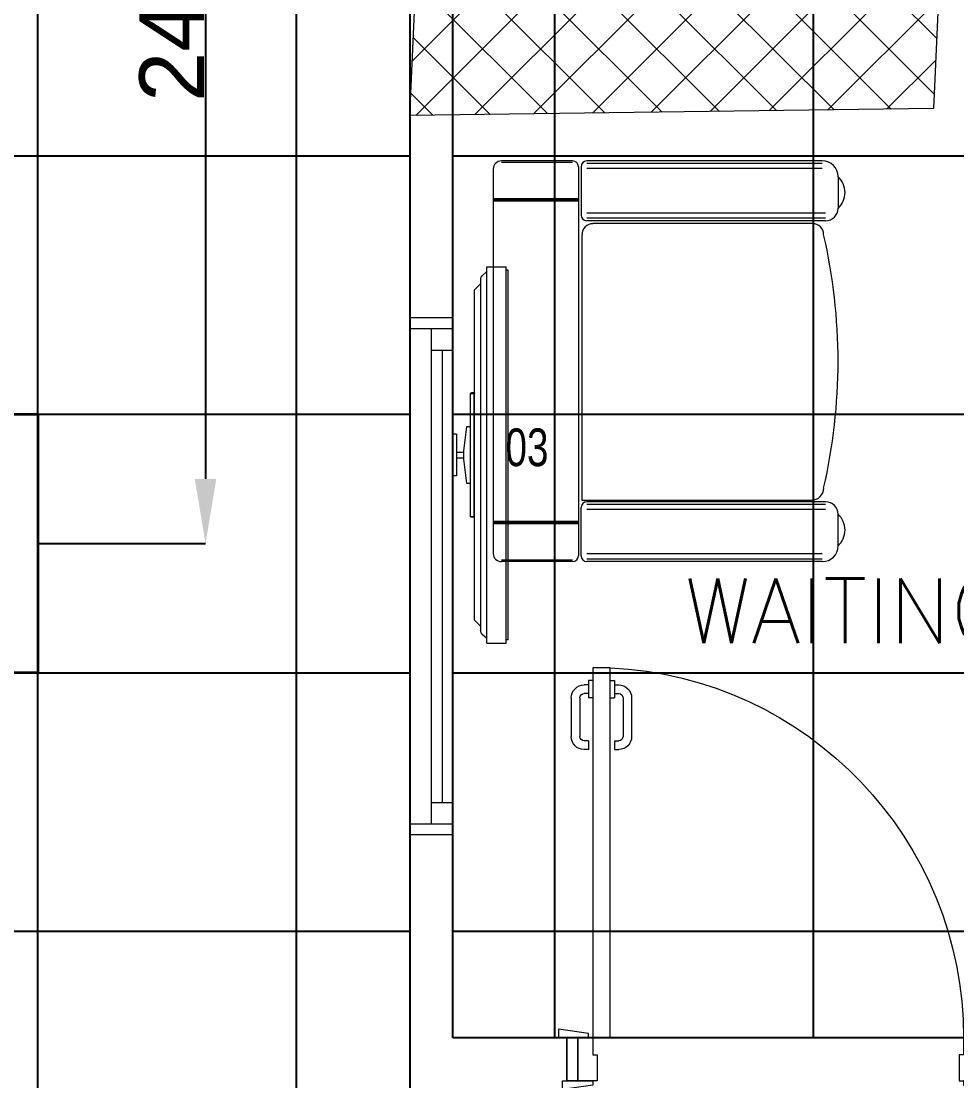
# Model space of a CAD drawing. Header units: inches. Extents: x -12418 to 57169, y -29325 to 19878.
# Drawn here: x 11362 to 13532, y -947 to 1512 of the extents above; entities that cross this region are included whole.
import ezdxf
from ezdxf.enums import TextEntityAlignment as Align

# ---------------------------------------------------------------- set-up
doc = ezdxf.new("R2010")
doc.units = ezdxf.units.IN
doc.header["$LTSCALE"] = 25
doc.header["$MEASUREMENT"] = 0
doc.header["$PDMODE"] = 3
doc.layers.get('0').update_dxf_attribs({"color": 8})
doc.layers.get('Defpoints').update_dxf_attribs({"color": 8})
for name, color, linetype, lineweight in [('00-Ground Floor$0$72_EGR_BASE_TEXT', 252, 'Continuous', 5), ('00-Ground Floor$0$72_EGR_EQP_TAG', 142, 'Continuous', 5), ('00-Ground Floor$0$Aluminum', 251, 'Continuous', 5), ('00-Ground Floor$0$C-HYDR-CTCH', 251, 'Continuous', 5), ('00-Ground Floor$0$Hatch', 254, 'Continuous', 5), ('00-Ground Floor$0$LOADING', 253, 'Continuous', 5), ('00-Ground Floor$0$Walls', 251, 'Continuous', 5), ('00-Ground Floor$0$Wooden Joinery', 251, 'Continuous', 5), ('E-DIM', 6, 'Continuous', 18), ('E-LITE-CIRC-NUMB', 6, 'Continuous', 25), ('E-LITE-CLNG', 150, 'Continuous', 35), ('E-LITE-CTRL', 6, 'Continuous', 25)]:
    doc.layers.add(name, color=color, linetype=linetype, lineweight=lineweight)
doc.layers.add('00-Ground Floor$0$False Ceiling', color=251, linetype='Continuous')
doc.styles.add('00-Ground Floor$0$SIMPLEX', font='SIMPLEX.shx', dxfattribs={"height": 150})
doc.styles.add('00-Ground Floor$0$X3G_ENTITY_257CFD', font='swisscl.ttf', dxfattribs={"height": 200})
doc.styles.add('DC_Simplex', font='SIMPLEX.shx', dxfattribs={"width": 0.7})
doc.styles.get("Standard").update_dxf_attribs({"font": 'arial.ttf'})
doc.dimstyles.get("Standard").update_dxf_attribs({"dimtxt": 150, "dimasz": 150, "dimexe": 0.18, "dimexo": 0.0625, "dimgap": 1, "dimtad": 1, "dimdec": 0, "dimlfac": 0.1, "dimzin": 0, "dimdsep": 46, "dimtxsty": 'Standard', "dimcen": 0.09, "dimclrd": 256, "dimclrt": 7, "dimadec": 0, "dimazin": 0, "dimtfac": 1, "dimtdec": 0, "dimtofl": 0, "dimtmove": 0, "dimatfit": 3, "dimfxl": 1, "dimtolj": 1, "dimtzin": 0, "dimarcsym": 0})

# ---------------------------------------------------------------- blocks, each defined once
blk = doc.blocks.new('00-Ground Floor$0$single seat')
at = {"layer": '00-Ground Floor$0$LOADING'}
for p, q in [((-972558.1, -381684), (-972723.2, -381684)), ((-972558.1, -381687.4), (-972723.2, -381687.4)), ((-972544.8, -381697.3), (-972544.8, -382601.1)), ((-972538.5, -381697.3), (-972538.5, -381809.5)), ((-971978.9, -381684), (-972525.2, -381684)), ((-971978.9, -381689.9), (-972525.2, -381689.9)), ((-972742.2, -381703.1), (-972742.2, -382595.5)), ((-971978.9, -381701.7), (-972525.2, -381701.7)), ((-971942.2, -381720.6), (-971942.2, -381794)), ((-972544.8, -381772.1), (-972742.2, -381772.1)), ((-972544.8, -381774.6), (-972742.2, -381774.6)), ((-972544.8, -381777.1), (-972742.2, -381777.1)), ((-971971, -381805.1), (-972525.2, -381805.1)), ((-971971, -381816.9), (-972525.2, -381816.9)), ((-971971, -381822.8), (-972525.2, -381822.8)), ((-972001, -381829.5), (-972511, -381829.5)), ((-972536.4, -381854.9), (-972536.4, -382471.4)), ((-972536.4, -382471.4), (-972003.7, -382471.4)), ((-971971, -382475.4), (-972525.2, -382475.4)), ((-971971, -382481.3), (-972525.2, -382481.3)), ((-972538.5, -382600.9), (-972538.5, -382488.7)), ((-971971, -382493.1), (-972525.2, -382493.1)), ((-971942.2, -382577.6), (-971942.2, -382504.2)), ((-972544.8, -382521), (-972742.2, -382521)), ((-972544.8, -382523.6), (-972742.2, -382523.6)), ((-972544.8, -382526.1), (-972742.2, -382526.1)), ((-971978.9, -382596.4), (-972525.2, -382596.4)), ((-972558.1, -382610.8), (-972723.2, -382610.8)), ((-972558.1, -382614.2), (-972723.2, -382614.2)), ((-971978.9, -382608.3), (-972525.2, -382608.3)), ((-971978.9, -382614.2), (-972525.2, -382614.2))]:
    blk.add_line(p, q, dxfattribs=at)
for centre, radius, start, end in [((-972723.2, -381703.1), 19.1, 90, 180), ((-972558.1, -381697.3), 13.3, 0, 90), ((-972525.2, -381697.3), 13.3, 90, 180), ((-971978.9, -381720.6), 36.6, 0, 90), ((-971976, -381757.3), 49.9, 312.6462, 47.3538), ((-971971, -381794), 28.8, 270, 0), ((-972525.2, -381809.5), 13.3, 180, 270), ((-972511, -381854.9), 25.3, 90, 180), ((-972001, -381854.9), 25.3, 0, 90), ((-973252.2, -382149.1), 1310, 347.0217, 12.9783), ((-972003.7, -382443.3), 28.1, 270, 0), ((-972525.2, -382488.7), 13.3, 90, 180), ((-971971, -382504.2), 28.8, 0, 90), ((-971976, -382540.9), 49.9, 312.6462, 47.3538), ((-971978.9, -382577.6), 36.6, 270, 0), ((-972723.2, -382595.1), 19.1, 180, 270), ((-972558.1, -382600.9), 13.3, 270, 0), ((-972525.2, -382600.9), 13.3, 180, 270)]:
    blk.add_arc(centre, radius, start, end, dxfattribs=at)
blk = doc.blocks.new('00-Ground Floor$0$A$C72370EFE')
at = {"layer": '00-Ground Floor$0$Wooden Joinery'}
for p, q in [((-0.01, -0.04), (-0.02, -0.04)), ((-0.01, -0.03), (-0.01, -0.07)), ((0, -0.03), (-0.01, -0.03)), ((0.04, -0.03), (0.05, -0.03)), ((0.05, -0.03), (0.05, -0.07)), ((0.05, -0.04), (0.06, -0.04)), ((-0.05, -0.07), (-0.05, -0.16)), ((-0.03, -0.07), (-0.03, -0.16)), ((-0.01, -0.06), (-0.02, -0.06)), ((0, -0.07), (-0.01, -0.07)), ((0.04, -0.07), (0.05, -0.07)), ((0.05, -0.06), (0.06, -0.06)), ((0.07, -0.07), (0.07, -0.16)), ((0.09, -0.07), (0.09, -0.16)), ((-0.01, -0.17), (-0.02, -0.17)), ((-0.01, -0.17), (-0.01, -0.19)), ((0.05, -0.17), (0.06, -0.17)), ((0.05, -0.17), (0.05, -0.19)), ((-0.01, -0.19), (-0.02, -0.19)), ((0.05, -0.19), (0.06, -0.19))]:
    blk.add_line(p, q, dxfattribs=at)
for centre, radius, start, end in [((-0.02, -0.07), 0.03, 90, 180), ((0.06, -0.07), 0.03, 0, 90), ((-0.02, -0.07), 0.01, 90, 180), ((0.06, -0.07), 0.01, 0, 90), ((-0.02, -0.16), 0.03, 180, 270), ((-0.02, -0.16), 0.01, 180, 270), ((0.06, -0.16), 0.01, 270, 0), ((0.06, -0.16), 0.03, 270, 0)]:
    blk.add_arc(centre, radius, start, end, dxfattribs=at)
blk = doc.blocks.new('00-Ground Floor$0$A$C5DAD61B4')
at = {"layer": '00-Ground Floor$0$Wooden Joinery'}
for points in [[(80, 959.1), (80, 969.1), (10, 979.1), (10, 959.1)], [(940, 959.1), (940, 969.1), (1010, 979.1), (1010, 959.1)], [(70, 859.1), (70, 849.1), (0, 839.1), (0, 859.1)], [(120, 859.1), (120, 0), (80, 0), (80, 859.1)], [(950, 859.1), (950, 849.1), (1020, 839.1), (1020, 859.1)]]:
    blk.add_lwpolyline(points, close=True, dxfattribs=at)
for points in [[(45, 859.1), (45, 959.1), (20, 959.1), (20, 859.1), (45, 859.1)], [(45, 859.1), (80, 859.1), (80, 899.1), (90, 899.1), (90, 959.1), (45, 959.1), (45, 859.1)], [(975, 859.1), (940, 859.1), (940, 899.1), (930, 899.1), (930, 959.1), (975, 959.1), (975, 859.1)], [(975, 859.1), (975, 959.1), (1000, 959.1), (1000, 859.1), (975, 859.1)]]:
    blk.add_lwpolyline(points, dxfattribs=at)
blk.add_arc((80, 859.1), 860, 272.666, 0, dxfattribs=at)
at = {"layer": '00-Ground Floor$0$Wooden Joinery', "xscale": 999.9999999998854, "yscale": 999.9999999998854, "zscale": 999.9999999998854, "rotation": 180}
blk.add_blockref('00-Ground Floor$0$A$C72370EFE', (120, 0), dxfattribs=at)
blk = doc.blocks.new('00-Ground Floor$0$DM15862C-P')
at = {"lineweight": 0}
for p, q in [((-0.3835, 0), (-0.3983, -0.0149)), ((0.3835, 0), (-0.3835, 0)), ((0.3835, 0), (0.3983, -0.0149)), ((-0.4157, -0.0175), (-0.4256, -0.0287)), ((0.41, -0.0149), (-0.4099, -0.0149)), ((0.4157, -0.0175), (0.4254, -0.0287)), ((-0.4367, -0.0287), (-0.4367, -0.0734)), ((0.4365, -0.0287), (-0.4367, -0.0287)), ((0.4365, -0.0287), (0.4365, -0.0734)), ((0.4365, -0.0734), (-0.4367, -0.0734)), ((-0.4291, -0.078), (-0.4291, -0.0734)), ((0.429, -0.078), (0.429, -0.0734)), ((0.429, -0.078), (-0.4291, -0.078))]:
    blk.add_line(p, q, dxfattribs=at)
for points in [[(-0.4099, -0.0149), (-0.4121, -0.0149), (-0.4141, -0.0158), (-0.4157, -0.0175)], [(0.4157, -0.0175), (0.4141, -0.0158), (0.4121, -0.0149), (0.41, -0.0149)]]:
    blk.add_open_spline(points, degree=3, dxfattribs=at)
blk = doc.blocks.new('00-Ground Floor$0$DM15863A-P')
at = {"color": 0, "lineweight": 0}
for p, q in [((-0.1445, 0.05), (-0.1445, 0.0427)), ((-0.1445, 0.05), (-0.1431, 0.05)), ((-0.1431, 0.05), (0.1431, 0.05)), ((-0.1431, 0.0408), (-0.1431, 0.05)), ((0.1445, 0.05), (0.1431, 0.05)), ((0.1431, 0.0408), (0.1431, 0.05)), ((0.1445, 0.05), (0.1445, 0.0427)), ((-0.1431, 0.0489), (0.1431, 0.0489)), ((-0.1431, 0.0408), (-0.1431, 0.0405)), ((-0.1431, 0.0405), (-0.1422, 0.0405)), ((-0.1422, 0.0405), (0.1431, 0.0405)), ((-0.0658, 0.0382), (-0.0658, 0.0405)), ((-0.0658, 0.0315), (-0.0658, 0.0382)), ((-0.0098, 0.0242), (-0.0658, 0.0315)), ((0.0655, 0.0315), (0.0098, 0.0242)), ((0.0655, 0.0405), (0.0655, 0.0382)), ((0.0655, 0.0382), (0.0655, 0.0315)), ((0.1431, 0.0405), (0.1422, 0.0405)), ((0.0487, 0.0078), (-0.0487, 0.0078)), ((-0.0487, 0.0078), (-0.0487, 0)), ((0.0487, 0), (-0.0487, 0)), ((0.0098, 0.0242), (-0.0098, 0.0242)), ((-0.0067, 0.0078), (-0.0067, 0.0242)), ((0.0064, 0.0078), (0.0064, 0.0242)), ((0.0487, 0.0078), (0.0487, 0))]:
    blk.add_line(p, q, dxfattribs=at)
for points in [[(-0.1445, 0.0427), (-0.1445, 0.0419), (-0.1434, 0.0408), (-0.1431, 0.0408)], [(0.1431, 0.0405), (0.1431, 0.0408), (0.1442, 0.0419), (0.1442, 0.0424), (0.1445, 0.0427)]]:
    blk.add_lwpolyline(points, dxfattribs=at)
blk = doc.blocks.new('00-Ground Floor$0$A$Ce9e1c4c3')
at = {"layer": '00-Ground Floor$0$False Ceiling', "color": 254, "linetype": 'Continuous'}
for p, q in [((-88600, -2747.4), (-88600, 3782.6)), ((-88000, -2747.4), (-88000, 3782.6)), ((-87736.7, 3782.6, 0), (-87736.7, -2747.4, 0)), ((-87400, -847.4), (-87400, 2532.6)), ((-86800, -847.4), (-86800, 2532.6)), ((-94542.1, 1200), (-87736.7, 1200)), ((-87636.7, 1200), (-84482.1, 1200)), ((-94542.1, 600), (-87736.7, 600)), ((-87636.7, 600), (-84482.1, 600)), ((-94542.1, 0), (-87736.7, 0)), ((-87636.7, 0), (-84482.1, 0)), ((-94542.1, -600), (-87736.7, -600)), ((-87636.7, -600), (-84482.1, -600))]:
    blk.add_line(p, q, dxfattribs=at)
at = {"layer": '00-Ground Floor$0$False Ceiling', "color": 254}
for p, q in [((-87636.7, -847.4, 0), (-87636.7, 2532.6, 0)), ((-84482.1, -847.4, 0), (-87636.7, -847.4, 0))]:
    blk.add_line(p, q, dxfattribs=at)
blk = doc.blocks.new('00-Ground Floor')
at = {"layer": '00-Ground Floor$0$Hatch'}
h = blk.add_hatch(dxfattribs=at)
h.set_pattern_fill('ANSI37', color=256, scale=30)
h.set_pattern_definition([(45, (-1981.42, -13099.68), (-67.35192, 67.35192), []), (135, (-1981.42, -13099.68), (-67.35192, -67.35192), [])])
h.paths.add_polyline_path([(48971.2, 8818.2), (48367.3, 8810.1), (48371.2, 8521.7), (48975.1, 8529.8)])
h.paths.add_polyline_path([(41810.5, 8810.5), (41227, 8805), (41207, 8513.7), (41790.5, 8519.1)])
h.paths.add_polyline_path([(27433.5, 8803.1), (26834.4, 8799), (26828.7, 8506), (27427.8, 8510)])
h.paths.add_polyline_path([(34618.7, 8805.3), (34017.5, 8797.8), (34009.3, 8512.1), (34610.5, 8519.6)])
h.paths.add_polyline_path([(20214.3, 8812.4), (19607.8, 8790.5), (19622.4, 8498), (20228.8, 8519.8)])
h.paths.add_polyline_path([(13477.7, 8802), (12255.7, 8825.9), (12249.3, 8529.8), (13471.3, 8505.8)])
h.paths.add_polyline_path([(13491.8, 1601.9), (12276.8, 1586.2), (12263.3, 1293.7), (13478.3, 1309.4)])
h.paths.add_polyline_path([(13465.7, -5591.3), (12262.6, -5607.3), (12256.9, -5900.3), (13460, -5884.3)])
h.paths.add_polyline_path([(13484.2, -12790), (12287.5, -12801.4), (12290.4, -13095.9), (13487, -13084.4)])
h.paths.add_polyline_path([(5849.2, -12787.9), (5245.6, -12791.6), (5256.3, -13077.1), (5859.8, -13073.4)])
h.paths.add_polyline_path([(5833.8, -5589.9), (5236.9, -5588.3), (5236.8, -5889.5), (5833.6, -5891)])
h.paths.add_polyline_path([(5843.6, 1599.7), (5224.3, 1600.9), (5213.7, 1298), (5833, 1296.7)])
h.paths.add_polyline_path([(5820.3, 8779.1), (5219.7, 8793.5), (5216, 8503.9), (5816.7, 8489.4)])
h.paths.add_polyline_path([(-1378.8, 8777.2), (-1981.4, 8799.9), (-1979.5, 8511.6), (-1376.9, 8488.9)])
h.paths.add_polyline_path([(-1371.1, -5601.1), (-1973.1, -5608.1), (-1969.7, -5899.7), (-1367.7, -5892.7)])
h.paths.add_polyline_path([(-1353.5, -12795.7), (-1951.9, -12796.7), (-1947.1, -13097.4), (-1348.7, -13096.4)])
h.paths.add_polyline_path([(20233.2, -12782.5), (19627.5, -12795.4), (19633.2, -13096.6), (20238.9, -13083.7)])
h.paths.add_polyline_path([(20226.6, -5590), (19632.3, -5607.6), (19634.4, -5904.1), (20228.7, -5886.6)])
h.paths.add_polyline_path([(20217.9, 1618), (19619, 1610.4), (19623, 1310.2), (20221.9, 1317.9)])
h.paths.add_polyline_path([(27418.3, 1602.8), (26816.3, 1607.5), (26820.6, 1315.3), (27422.5, 1310.7)])
h.paths.add_polyline_path([(27422, -5579.9), (26818.1, -5597.5), (26831.6, -5897.5), (27431.7, -5876.5)])
h.paths.add_polyline_path([(27438.1, -12795.9), (26834.3, -12789.3), (26831.9, -13075), (27435.7, -13081.6)])
h.paths.add_polyline_path([(34636.6, -12785.4), (34039.3, -12800), (34048.3, -13099.7), (34645.6, -13085.1)])
h.paths.add_polyline_path([(34629.3, -5597.1), (34028, -5595.2), (34029.2, -5892.4), (34630.4, -5894.3)])
h.paths.add_polyline_path([(34592.8, 1606.7), (34012, 1611.4), (34031.7, 1321.6), (34612.5, 1316.9)])
h.paths.add_polyline_path([(41796.2, 1606), (41198.6, 1619.8), (41200.6, 1327.8), (41798.2, 1314.1)])
h.paths.add_polyline_path([(41797.2, -5592.6), (41228.8, -5600.2), (41230.6, -5894.3), (41799, -5886.7)])
h.paths.add_polyline_path([(41834.3, -12789.7), (41229, -12792.4), (41230.4, -13096.9), (41835.6, -13094.3)])
h.paths.add_polyline_path([(49008.5, -12790.2), (48420.5, -12774.1), (48407.3, -13081.4), (48995.3, -13097.4)])
h.paths.add_polyline_path([(48992.7, -5590.8), (48389.5, -5589.7), (48387.5, -5886.2), (48990.7, -5887.3)])
at = {"layer": '00-Ground Floor$0$Aluminum'}
for p, q in [((12263.3, -376.2), (12263.3, 823.8)), ((12363.3, -376.2), (12363.3, 823.8)), ((12263.3, 798.8), (12363.3, 798.8)), ((12313.3, -351.2), (12313.3, 798.8)), ((12313.3, 748.8), (12363.3, 748.8)), ((12338.3, 748.8), (12338.3, -301.2)), ((12313.3, -301.2), (12363.3, -301.2)), ((12263.3, -351.2), (12363.3, -351.2))]:
    blk.add_line(p, q, dxfattribs=at)
at = {"layer": '00-Ground Floor$0$C-HYDR-CTCH', "flags": 128}
blk.add_lwpolyline([(12276.8, 1586.2), (13491.8, 1601.9), (13478.3, 1309.4), (12263.3, 1293.7), (12276.8, 1586.2)], dxfattribs=at)
at = {"layer": '00-Ground Floor$0$Walls'}
for p, q in [((12263.3, 2632.6, 0), (12263.3, 823.8, 0)), ((12363.4, 1295), (12363.4, 823.8)), ((12363.4, 823.8), (12263.3, 823.8)), ((12263.3, -376.2, 0), (12263.3, -947.4, 0)), ((12363.4, -376.2), (12263.3, -376.2)), ((12363.3, -376.2), (12363.3, -847.4)), ((12363.3, -847.4), (12627.9, -847.4, 0)), ((12627.9, -847.4, 0), (12627.9, -947.4, 0))]:
    blk.add_line(p, q, dxfattribs=at)
at = {"layer": '00-Ground Floor$0$False Ceiling', "color": 254}
blk.add_blockref('00-Ground Floor$0$A$Ce9e1c4c3', (100000, 0), dxfattribs=at)
at = {"layer": '00-Ground Floor$0$LOADING'}
blk.add_blockref('00-Ground Floor$0$single seat', (985199.1, 382872), dxfattribs=at)
at = {"layer": '00-Ground Floor$0$LOADING', "xscale": -1000, "yscale": 1000, "zscale": 1000}
for name, p, rotation in [('00-Ground Floor$0$DM15862C-P', (12413.4, 505.4), 90), ('00-Ground Floor$0$DM15863A-P', (12363.4, 505.4), 270)]:
    blk.add_blockref(name, p, dxfattribs=dict(at, rotation=rotation))
at = {"layer": '00-Ground Floor$0$Wooden Joinery', "xscale": -1, "rotation": 180}
blk.add_blockref('00-Ground Floor$0$A$C5DAD61B4', (12607.9, 11.6, 0), dxfattribs=at)
at = {"layer": '00-Ground Floor$0$72_EGR_BASE_TEXT', "insert": (13774.7, 218.9), "char_height": 150, "attachment_point": 2, "style": '00-Ground Floor$0$SIMPLEX'}
blk.add_mtext('WAITING AREA VIP', dxfattribs=at)
at = {"layer": '00-Ground Floor$0$72_EGR_EQP_TAG', "insert": (12535.1, 567, 0), "char_height": 87.47, "attachment_point": 2, "style": '00-Ground Floor$0$X3G_ENTITY_257CFD'}
blk.add_mtext('03', dxfattribs=at)
blk = doc.blocks.new('*U58')
blk.add_lwpolyline([(-300, 300), (-300, -300), (300, -300), (300, 300)], close=True)
blk.add_circle((0, 0), 45)
at = {"layer": 'E-LITE-CIRC-NUMB', "style": 'DC_Simplex', "width": 0.7, "flags": 8}
blk.add_attdef('CIRCUIT', text='', height=200, rotation=0, dxfattribs=at).set_placement((-473.9, 300), align=Align.RIGHT)
at = {"layer": 'E-LITE-CTRL', "style": 'DC_Simplex', "width": 0.7, "flags": 8}
blk.add_attdef('CONTROL', (1118.9, -935), '', height=200, rotation=360, dxfattribs=at)
blk = doc.blocks.new('*D236')
at = {"layer": 'Defpoints', "color": 0, "transparency": 16777216}
for p in [(11400, 2700), (11400, 300), (11789.3, 300)]:
    blk.add_point(p, dxfattribs=at)
at = {"layer": 'E-DIM', "color": 0, "lineweight": -2, "transparency": 16777216}
for p, q in [((11400.1, 2700), (11789.5, 2700)), ((11400.1, 300), (11789.5, 300))]:
    blk.add_line(p, q, dxfattribs=at)
at = {"layer": 'E-DIM', "lineweight": -2, "transparency": 16777216}
blk.add_line((11789.3, 2550), (11789.3, 450), dxfattribs=at)
at = {"layer": 'E-DIM', "transparency": 16777216}
for points in [[(11764.3, 2550), (11814.3, 2550), (11789.3, 2700)], [(11764.3, 450), (11814.3, 450), (11789.3, 300)]]:
    blk.add_solid(points, dxfattribs=at)
at = {"layer": 'E-DIM', "color": 7, "transparency": 16777216, "insert": (11711.7, 1500), "char_height": 150, "attachment_point": 5, "rotation": 90}
blk.add_mtext('\\A1;240', dxfattribs=at)

msp = doc.modelspace()

# ---------------------------------------------------------------- block references
msp.add_blockref('00-Ground Floor', (0, 0))
at = {"layer": 'E-LITE-CLNG', "xscale": -1}
msp.add_blockref('*U58', (11100, 300), dxfattribs=at)

# ---------------------------------------------------------------- dimensions: what is measured, and where the dimension line sits
at = {"layer": 'E-DIM'}
dim = msp.add_linear_dim(base=(11789.3, 300), p1=(11400, 2700), p2=(11400, 300), angle=90, dimstyle='Standard', dxfattribs=at)
dim.commit()
dim.dimension.update_dxf_attribs({"geometry": '*D236', "text_midpoint": (11711.7, 1500)})

doc.saveas('drawing.dxf')
